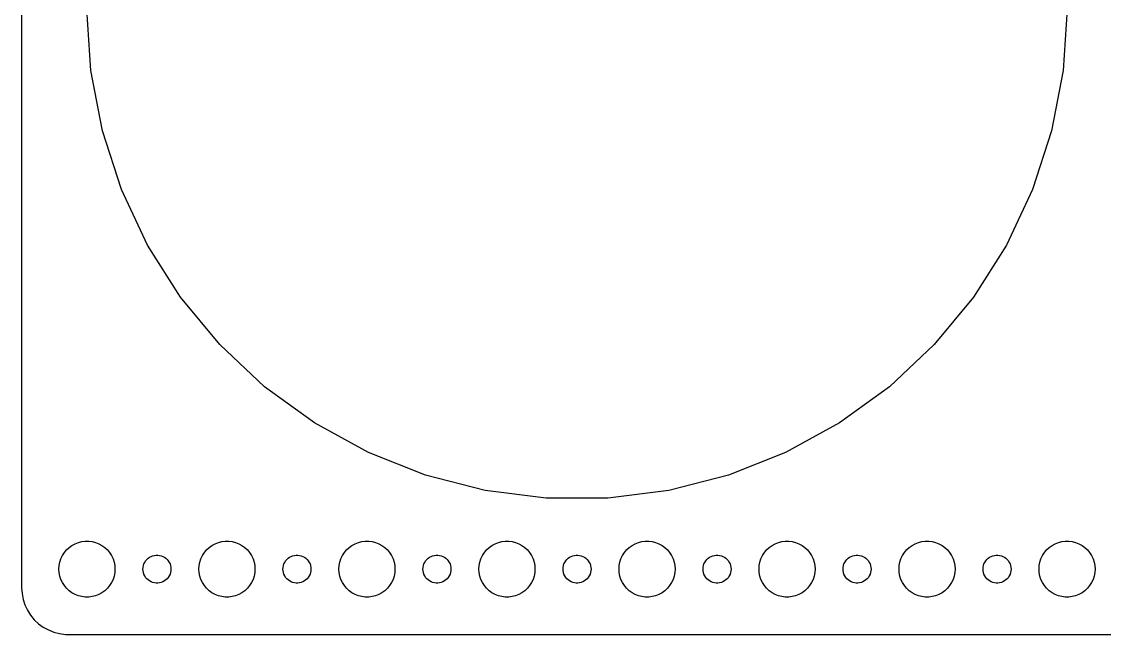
# Model space of a CAD drawing. Header units: metres. Extents: x -224 to 224, y -67 to 67.
# Drawn here: x -224.5 to -108.5, y -67 to -1.3 of the extents above; entities that cross this region are included whole.
import ezdxf

# ---------------------------------------------------------------- set-up
doc = ezdxf.new("R2010")
doc.units = ezdxf.units.M

msp = doc.modelspace()

# ---------------------------------------------------------------- linework, layer by layer
for p, q in [((-224.5, 62), (-224.5, -62)), ((-217.086, -6.57999), (-217.5, 0)), ((-112.5, 0), (-112.914, -6.57999)), ((-215.851, -13.0562), (-217.086, -6.57999)), ((-112.914, -6.57999), (-114.149, -13.0562)), ((-213.813, -19.3265), (-215.851, -13.0562)), ((-114.149, -13.0562), (-116.187, -19.3265)), ((-211.006, -25.2921), (-213.813, -19.3265)), ((-116.187, -19.3265), (-118.994, -25.2921)), ((-207.473, -30.8587), (-211.006, -25.2921)), ((-118.994, -25.2921), (-122.527, -30.8587)), ((-203.271, -35.9387), (-207.473, -30.8587)), ((-122.527, -30.8587), (-126.729, -35.9387)), ((-198.465, -40.4519), (-203.271, -35.9387)), ((-126.729, -35.9387), (-131.535, -40.4519)), ((-193.131, -44.3272), (-198.465, -40.4519)), ((-131.535, -40.4519), (-136.869, -44.3272)), ((-187.353, -47.5034), (-193.131, -44.3272)), ((-136.869, -44.3272), (-142.647, -47.5034)), ((-181.223, -49.9305), (-187.353, -47.5034)), ((-142.647, -47.5034), (-148.777, -49.9305)), ((-174.838, -51.5701), (-181.223, -49.9305)), ((-148.777, -49.9305), (-155.162, -51.5701)), ((-168.297, -52.3964), (-174.838, -51.5701)), ((-155.162, -51.5701), (-161.703, -52.3964)), ((-161.703, -52.3964), (-168.297, -52.3964)), ((-219.927, -58.2366), (-219.687, -57.9464)), ((-219.687, -57.9464), (-219.412, -57.6885)), ((-219.412, -57.6885), (-219.107, -57.467)), ((-219.107, -57.467), (-218.777, -57.2855)), ((-218.777, -57.2855), (-218.427, -57.1468)), ((-218.427, -57.1468), (-218.062, -57.0531)), ((-218.062, -57.0531), (-217.688, -57.0059)), ((-217.688, -57.0059), (-217.312, -57.0059)), ((-217.312, -57.0059), (-216.938, -57.0531)), ((-216.938, -57.0531), (-216.573, -57.1468)), ((-216.573, -57.1468), (-216.223, -57.2855)), ((-216.223, -57.2855), (-215.893, -57.467)), ((-215.893, -57.467), (-215.588, -57.6885)), ((-215.588, -57.6885), (-215.313, -57.9464)), ((-215.313, -57.9464), (-215.073, -58.2366)), ((-204.927, -58.2366), (-204.687, -57.9464)), ((-204.687, -57.9464), (-204.412, -57.6885)), ((-204.412, -57.6885), (-204.107, -57.467)), ((-204.107, -57.467), (-203.777, -57.2855)), ((-203.777, -57.2855), (-203.427, -57.1468)), ((-203.427, -57.1468), (-203.062, -57.0531)), ((-203.062, -57.0531), (-202.688, -57.0059)), ((-202.688, -57.0059), (-202.312, -57.0059)), ((-202.312, -57.0059), (-201.938, -57.0531)), ((-201.938, -57.0531), (-201.573, -57.1468)), ((-201.573, -57.1468), (-201.223, -57.2855)), ((-201.223, -57.2855), (-200.893, -57.467)), ((-200.893, -57.467), (-200.588, -57.6885)), ((-200.588, -57.6885), (-200.313, -57.9464)), ((-200.313, -57.9464), (-200.073, -58.2366)), ((-189.927, -58.2366), (-189.687, -57.9464)), ((-189.687, -57.9464), (-189.412, -57.6885)), ((-189.412, -57.6885), (-189.107, -57.467)), ((-189.107, -57.467), (-188.777, -57.2855)), ((-188.777, -57.2855), (-188.427, -57.1468)), ((-188.427, -57.1468), (-188.062, -57.0531)), ((-188.062, -57.0531), (-187.688, -57.0059)), ((-187.688, -57.0059), (-187.312, -57.0059)), ((-187.312, -57.0059), (-186.938, -57.0531)), ((-186.938, -57.0531), (-186.573, -57.1468)), ((-186.573, -57.1468), (-186.223, -57.2855)), ((-186.223, -57.2855), (-185.893, -57.467)), ((-185.893, -57.467), (-185.588, -57.6885)), ((-185.588, -57.6885), (-185.313, -57.9464)), ((-185.313, -57.9464), (-185.073, -58.2366)), ((-174.927, -58.2366), (-174.687, -57.9464)), ((-174.687, -57.9464), (-174.412, -57.6885)), ((-174.412, -57.6885), (-174.107, -57.467)), ((-174.107, -57.467), (-173.777, -57.2855)), ((-173.777, -57.2855), (-173.427, -57.1468)), ((-173.427, -57.1468), (-173.062, -57.0531)), ((-173.062, -57.0531), (-172.688, -57.0059)), ((-172.688, -57.0059), (-172.312, -57.0059)), ((-172.312, -57.0059), (-171.938, -57.0531)), ((-171.938, -57.0531), (-171.573, -57.1468)), ((-171.573, -57.1468), (-171.223, -57.2855)), ((-171.223, -57.2855), (-170.893, -57.467)), ((-170.893, -57.467), (-170.588, -57.6885)), ((-170.588, -57.6885), (-170.313, -57.9464)), ((-170.313, -57.9464), (-170.073, -58.2366)), ((-159.927, -58.2366), (-159.687, -57.9464)), ((-159.687, -57.9464), (-159.412, -57.6885)), ((-159.412, -57.6885), (-159.107, -57.467)), ((-159.107, -57.467), (-158.777, -57.2855)), ((-158.777, -57.2855), (-158.427, -57.1468)), ((-158.427, -57.1468), (-158.062, -57.0531)), ((-158.062, -57.0531), (-157.688, -57.0059)), ((-157.688, -57.0059), (-157.312, -57.0059)), ((-157.312, -57.0059), (-156.938, -57.0531)), ((-156.938, -57.0531), (-156.573, -57.1468)), ((-156.573, -57.1468), (-156.223, -57.2855)), ((-156.223, -57.2855), (-155.893, -57.467)), ((-155.893, -57.467), (-155.588, -57.6885)), ((-155.588, -57.6885), (-155.313, -57.9464)), ((-155.313, -57.9464), (-155.073, -58.2366)), ((-144.927, -58.2366), (-144.687, -57.9464)), ((-144.687, -57.9464), (-144.412, -57.6885)), ((-144.412, -57.6885), (-144.107, -57.467)), ((-144.107, -57.467), (-143.777, -57.2855)), ((-143.777, -57.2855), (-143.427, -57.1468)), ((-143.427, -57.1468), (-143.062, -57.0531)), ((-143.062, -57.0531), (-142.688, -57.0059)), ((-142.688, -57.0059), (-142.312, -57.0059)), ((-142.312, -57.0059), (-141.938, -57.0531)), ((-141.938, -57.0531), (-141.573, -57.1468)), ((-141.573, -57.1468), (-141.223, -57.2855)), ((-141.223, -57.2855), (-140.893, -57.467)), ((-140.893, -57.467), (-140.588, -57.6885)), ((-140.588, -57.6885), (-140.313, -57.9464)), ((-140.313, -57.9464), (-140.073, -58.2366)), ((-129.927, -58.2366), (-129.687, -57.9464)), ((-129.687, -57.9464), (-129.412, -57.6885)), ((-129.412, -57.6885), (-129.107, -57.467)), ((-129.107, -57.467), (-128.777, -57.2855)), ((-128.777, -57.2855), (-128.427, -57.1468)), ((-128.427, -57.1468), (-128.062, -57.0531)), ((-128.062, -57.0531), (-127.688, -57.0059)), ((-127.688, -57.0059), (-127.312, -57.0059)), ((-127.312, -57.0059), (-126.938, -57.0531)), ((-126.938, -57.0531), (-126.573, -57.1468)), ((-126.573, -57.1468), (-126.223, -57.2855)), ((-126.223, -57.2855), (-125.893, -57.467)), ((-125.893, -57.467), (-125.588, -57.6885)), ((-125.588, -57.6885), (-125.313, -57.9464)), ((-125.313, -57.9464), (-125.073, -58.2366)), ((-114.927, -58.2366), (-114.687, -57.9464)), ((-114.687, -57.9464), (-114.412, -57.6885)), ((-114.412, -57.6885), (-114.107, -57.467)), ((-114.107, -57.467), (-113.777, -57.2855)), ((-113.777, -57.2855), (-113.427, -57.1468)), ((-113.427, -57.1468), (-113.062, -57.0531)), ((-113.062, -57.0531), (-112.688, -57.0059)), ((-112.688, -57.0059), (-112.312, -57.0059)), ((-112.312, -57.0059), (-111.938, -57.0531)), ((-111.938, -57.0531), (-111.573, -57.1468)), ((-111.573, -57.1468), (-111.223, -57.2855)), ((-111.223, -57.2855), (-110.893, -57.467)), ((-110.893, -57.467), (-110.588, -57.6885)), ((-110.588, -57.6885), (-110.313, -57.9464)), ((-110.313, -57.9464), (-110.073, -58.2366)), ((-220.406, -59.2539), (-220.289, -58.8956)), ((-220.289, -58.8956), (-220.129, -58.5547)), ((-220.129, -58.5547), (-219.927, -58.2366)), ((-215.073, -58.2366), (-214.871, -58.5547)), ((-214.871, -58.5547), (-214.711, -58.8956)), ((-214.711, -58.8956), (-214.594, -59.2539)), ((-211.314, -59.2774), (-211.214, -59.1183)), ((-211.214, -59.1183), (-211.093, -58.9732)), ((-211.093, -58.9732), (-210.956, -58.8442)), ((-210.956, -58.8442), (-210.804, -58.7335)), ((-210.804, -58.7335), (-210.639, -58.6428)), ((-210.639, -58.6428), (-210.464, -58.5734)), ((-210.464, -58.5734), (-210.281, -58.5266)), ((-210.281, -58.5266), (-210.094, -58.503)), ((-210.094, -58.503), (-209.906, -58.503)), ((-209.906, -58.503), (-209.719, -58.5266)), ((-209.719, -58.5266), (-209.536, -58.5734)), ((-209.536, -58.5734), (-209.361, -58.6428)), ((-209.361, -58.6428), (-209.196, -58.7335)), ((-209.196, -58.7335), (-209.044, -58.8442)), ((-209.044, -58.8442), (-208.907, -58.9732)), ((-208.907, -58.9732), (-208.786, -59.1183)), ((-208.786, -59.1183), (-208.686, -59.2774)), ((-205.406, -59.2539), (-205.289, -58.8956)), ((-205.289, -58.8956), (-205.129, -58.5547)), ((-205.129, -58.5547), (-204.927, -58.2366)), ((-200.073, -58.2366), (-199.871, -58.5547)), ((-199.871, -58.5547), (-199.711, -58.8956)), ((-199.711, -58.8956), (-199.594, -59.2539)), ((-196.314, -59.2774), (-196.214, -59.1183)), ((-196.214, -59.1183), (-196.093, -58.9732)), ((-196.093, -58.9732), (-195.956, -58.8442)), ((-195.956, -58.8442), (-195.804, -58.7335)), ((-195.804, -58.7335), (-195.639, -58.6428)), ((-195.639, -58.6428), (-195.464, -58.5734)), ((-195.464, -58.5734), (-195.281, -58.5266)), ((-195.281, -58.5266), (-195.094, -58.503)), ((-195.094, -58.503), (-194.906, -58.503)), ((-194.906, -58.503), (-194.719, -58.5266)), ((-194.719, -58.5266), (-194.536, -58.5734)), ((-194.536, -58.5734), (-194.361, -58.6428)), ((-194.361, -58.6428), (-194.196, -58.7335)), ((-194.196, -58.7335), (-194.044, -58.8442)), ((-194.044, -58.8442), (-193.907, -58.9732)), ((-193.907, -58.9732), (-193.786, -59.1183)), ((-193.786, -59.1183), (-193.686, -59.2774)), ((-190.406, -59.2539), (-190.289, -58.8956)), ((-190.289, -58.8956), (-190.129, -58.5547)), ((-190.129, -58.5547), (-189.927, -58.2366)), ((-185.073, -58.2366), (-184.871, -58.5547)), ((-184.871, -58.5547), (-184.711, -58.8956)), ((-184.711, -58.8956), (-184.594, -59.2539)), ((-181.314, -59.2774), (-181.214, -59.1183)), ((-181.214, -59.1183), (-181.093, -58.9732)), ((-181.093, -58.9732), (-180.956, -58.8442)), ((-180.956, -58.8442), (-180.804, -58.7335)), ((-180.804, -58.7335), (-180.639, -58.6428)), ((-180.639, -58.6428), (-180.464, -58.5734)), ((-180.464, -58.5734), (-180.281, -58.5266)), ((-180.281, -58.5266), (-180.094, -58.503)), ((-180.094, -58.503), (-179.906, -58.503)), ((-179.906, -58.503), (-179.719, -58.5266)), ((-179.719, -58.5266), (-179.536, -58.5734)), ((-179.536, -58.5734), (-179.361, -58.6428)), ((-179.361, -58.6428), (-179.196, -58.7335)), ((-179.196, -58.7335), (-179.044, -58.8442)), ((-179.044, -58.8442), (-178.907, -58.9732)), ((-178.907, -58.9732), (-178.786, -59.1183)), ((-178.786, -59.1183), (-178.686, -59.2774)), ((-175.406, -59.2539), (-175.289, -58.8956)), ((-175.289, -58.8956), (-175.129, -58.5547)), ((-175.129, -58.5547), (-174.927, -58.2366)), ((-170.073, -58.2366), (-169.871, -58.5547)), ((-169.871, -58.5547), (-169.711, -58.8956)), ((-169.711, -58.8956), (-169.594, -59.2539)), ((-166.314, -59.2774), (-166.214, -59.1183)), ((-166.214, -59.1183), (-166.093, -58.9732)), ((-166.093, -58.9732), (-165.956, -58.8442)), ((-165.956, -58.8442), (-165.804, -58.7335)), ((-165.804, -58.7335), (-165.639, -58.6428)), ((-165.639, -58.6428), (-165.464, -58.5734)), ((-165.464, -58.5734), (-165.281, -58.5266)), ((-165.281, -58.5266), (-165.094, -58.503)), ((-165.094, -58.503), (-164.906, -58.503)), ((-164.906, -58.503), (-164.719, -58.5266)), ((-164.719, -58.5266), (-164.536, -58.5734)), ((-164.536, -58.5734), (-164.361, -58.6428)), ((-164.361, -58.6428), (-164.196, -58.7335)), ((-164.196, -58.7335), (-164.044, -58.8442)), ((-164.044, -58.8442), (-163.907, -58.9732)), ((-163.907, -58.9732), (-163.786, -59.1183)), ((-163.786, -59.1183), (-163.686, -59.2774)), ((-160.406, -59.2539), (-160.289, -58.8956)), ((-160.289, -58.8956), (-160.129, -58.5547)), ((-160.129, -58.5547), (-159.927, -58.2366)), ((-155.073, -58.2366), (-154.871, -58.5547)), ((-154.871, -58.5547), (-154.711, -58.8956)), ((-154.711, -58.8956), (-154.594, -59.2539)), ((-151.314, -59.2774), (-151.214, -59.1183)), ((-151.214, -59.1183), (-151.093, -58.9732)), ((-151.093, -58.9732), (-150.956, -58.8442)), ((-150.956, -58.8442), (-150.804, -58.7335)), ((-150.804, -58.7335), (-150.639, -58.6428)), ((-150.639, -58.6428), (-150.464, -58.5734)), ((-150.464, -58.5734), (-150.281, -58.5266)), ((-150.281, -58.5266), (-150.094, -58.503)), ((-150.094, -58.503), (-149.906, -58.503)), ((-149.906, -58.503), (-149.719, -58.5266)), ((-149.719, -58.5266), (-149.536, -58.5734)), ((-149.536, -58.5734), (-149.361, -58.6428)), ((-149.361, -58.6428), (-149.196, -58.7335)), ((-149.196, -58.7335), (-149.044, -58.8442)), ((-149.044, -58.8442), (-148.907, -58.9732)), ((-148.907, -58.9732), (-148.786, -59.1183)), ((-148.786, -59.1183), (-148.686, -59.2774)), ((-145.406, -59.2539), (-145.289, -58.8956)), ((-145.289, -58.8956), (-145.129, -58.5547)), ((-145.129, -58.5547), (-144.927, -58.2366)), ((-140.073, -58.2366), (-139.871, -58.5547)), ((-139.871, -58.5547), (-139.711, -58.8956)), ((-139.711, -58.8956), (-139.594, -59.2539)), ((-136.314, -59.2774), (-136.214, -59.1183)), ((-136.214, -59.1183), (-136.093, -58.9732)), ((-136.093, -58.9732), (-135.956, -58.8442)), ((-135.956, -58.8442), (-135.804, -58.7335)), ((-135.804, -58.7335), (-135.639, -58.6428)), ((-135.639, -58.6428), (-135.464, -58.5734)), ((-135.464, -58.5734), (-135.281, -58.5266)), ((-135.281, -58.5266), (-135.094, -58.503)), ((-135.094, -58.503), (-134.906, -58.503)), ((-134.906, -58.503), (-134.719, -58.5266)), ((-134.719, -58.5266), (-134.536, -58.5734)), ((-134.536, -58.5734), (-134.361, -58.6428)), ((-134.361, -58.6428), (-134.196, -58.7335)), ((-134.196, -58.7335), (-134.044, -58.8442)), ((-134.044, -58.8442), (-133.907, -58.9732)), ((-133.907, -58.9732), (-133.786, -59.1183)), ((-133.786, -59.1183), (-133.686, -59.2774)), ((-130.406, -59.2539), (-130.289, -58.8956)), ((-130.289, -58.8956), (-130.129, -58.5547)), ((-130.129, -58.5547), (-129.927, -58.2366)), ((-125.073, -58.2366), (-124.871, -58.5547)), ((-124.871, -58.5547), (-124.711, -58.8956)), ((-124.711, -58.8956), (-124.594, -59.2539)), ((-121.314, -59.2774), (-121.214, -59.1183)), ((-121.214, -59.1183), (-121.093, -58.9732)), ((-121.093, -58.9732), (-120.956, -58.8442)), ((-120.956, -58.8442), (-120.804, -58.7335)), ((-120.804, -58.7335), (-120.639, -58.6428)), ((-120.639, -58.6428), (-120.464, -58.5734)), ((-120.464, -58.5734), (-120.281, -58.5266)), ((-120.281, -58.5266), (-120.094, -58.503)), ((-120.094, -58.503), (-119.906, -58.503)), ((-119.906, -58.503), (-119.719, -58.5266)), ((-119.719, -58.5266), (-119.536, -58.5734)), ((-119.536, -58.5734), (-119.361, -58.6428)), ((-119.361, -58.6428), (-119.196, -58.7335)), ((-119.196, -58.7335), (-119.044, -58.8442)), ((-119.044, -58.8442), (-118.907, -58.9732)), ((-118.907, -58.9732), (-118.786, -59.1183)), ((-118.786, -59.1183), (-118.686, -59.2774)), ((-115.406, -59.2539), (-115.289, -58.8956)), ((-115.289, -58.8956), (-115.129, -58.5547)), ((-115.129, -58.5547), (-114.927, -58.2366)), ((-110.073, -58.2366), (-109.871, -58.5547)), ((-109.871, -58.5547), (-109.711, -58.8956)), ((-109.711, -58.8956), (-109.594, -59.2539)), ((-220.5, -60), (-220.476, -59.624)), ((-220.476, -60.376), (-220.5, -60)), ((-220.476, -59.624), (-220.406, -59.2539)), ((-214.594, -59.2539), (-214.524, -59.624)), ((-214.524, -59.624), (-214.5, -60)), ((-214.5, -60), (-214.524, -60.376)), ((-211.5, -60), (-211.488, -59.812)), ((-211.488, -60.188), (-211.5, -60)), ((-211.488, -59.812), (-211.453, -59.627)), ((-211.453, -60.373), (-211.488, -60.188)), ((-211.453, -59.627), (-211.395, -59.4478)), ((-211.395, -59.4478), (-211.314, -59.2774)), ((-208.686, -59.2774), (-208.605, -59.4478)), ((-208.605, -59.4478), (-208.547, -59.627)), ((-208.547, -59.627), (-208.512, -59.812)), ((-208.512, -60.188), (-208.547, -60.373)), ((-208.512, -59.812), (-208.5, -60)), ((-208.5, -60), (-208.512, -60.188)), ((-205.5, -60), (-205.476, -59.624)), ((-205.476, -60.376), (-205.5, -60)), ((-205.476, -59.624), (-205.406, -59.2539)), ((-199.594, -59.2539), (-199.524, -59.624)), ((-199.524, -59.624), (-199.5, -60)), ((-199.5, -60), (-199.524, -60.376)), ((-196.5, -60), (-196.488, -59.812)), ((-196.488, -60.188), (-196.5, -60)), ((-196.488, -59.812), (-196.453, -59.627)), ((-196.453, -60.373), (-196.488, -60.188)), ((-196.453, -59.627), (-196.395, -59.4478)), ((-196.395, -59.4478), (-196.314, -59.2774)), ((-193.686, -59.2774), (-193.605, -59.4478)), ((-193.605, -59.4478), (-193.547, -59.627)), ((-193.547, -59.627), (-193.512, -59.812)), ((-193.512, -60.188), (-193.547, -60.373)), ((-193.512, -59.812), (-193.5, -60)), ((-193.5, -60), (-193.512, -60.188)), ((-190.5, -60), (-190.476, -59.624)), ((-190.476, -60.376), (-190.5, -60)), ((-190.476, -59.624), (-190.406, -59.2539)), ((-184.594, -59.2539), (-184.524, -59.624)), ((-184.524, -59.624), (-184.5, -60)), ((-184.5, -60), (-184.524, -60.376)), ((-181.5, -60), (-181.488, -59.812)), ((-181.488, -60.188), (-181.5, -60)), ((-181.488, -59.812), (-181.453, -59.627)), ((-181.453, -60.373), (-181.488, -60.188)), ((-181.453, -59.627), (-181.395, -59.4478)), ((-181.395, -59.4478), (-181.314, -59.2774)), ((-178.686, -59.2774), (-178.605, -59.4478)), ((-178.605, -59.4478), (-178.547, -59.627)), ((-178.547, -59.627), (-178.512, -59.812)), ((-178.512, -60.188), (-178.547, -60.373)), ((-178.512, -59.812), (-178.5, -60)), ((-178.5, -60), (-178.512, -60.188)), ((-175.5, -60), (-175.476, -59.624)), ((-175.476, -60.376), (-175.5, -60)), ((-175.476, -59.624), (-175.406, -59.2539)), ((-169.594, -59.2539), (-169.524, -59.624)), ((-169.524, -59.624), (-169.5, -60)), ((-169.5, -60), (-169.524, -60.376)), ((-166.5, -60), (-166.488, -59.812)), ((-166.488, -60.188), (-166.5, -60)), ((-166.488, -59.812), (-166.453, -59.627)), ((-166.453, -60.373), (-166.488, -60.188)), ((-166.453, -59.627), (-166.395, -59.4478)), ((-166.395, -59.4478), (-166.314, -59.2774)), ((-163.686, -59.2774), (-163.605, -59.4478)), ((-163.605, -59.4478), (-163.547, -59.627)), ((-163.547, -59.627), (-163.512, -59.812)), ((-163.512, -60.188), (-163.547, -60.373)), ((-163.512, -59.812), (-163.5, -60)), ((-163.5, -60), (-163.512, -60.188)), ((-160.5, -60), (-160.476, -59.624)), ((-160.476, -60.376), (-160.5, -60)), ((-160.476, -59.624), (-160.406, -59.2539)), ((-154.594, -59.2539), (-154.524, -59.624)), ((-154.524, -59.624), (-154.5, -60)), ((-154.5, -60), (-154.524, -60.376)), ((-151.5, -60), (-151.488, -59.812)), ((-151.488, -60.188), (-151.5, -60)), ((-151.488, -59.812), (-151.453, -59.627)), ((-151.453, -60.373), (-151.488, -60.188)), ((-151.453, -59.627), (-151.395, -59.4478)), ((-151.395, -59.4478), (-151.314, -59.2774)), ((-148.686, -59.2774), (-148.605, -59.4478)), ((-148.605, -59.4478), (-148.547, -59.627)), ((-148.547, -59.627), (-148.512, -59.812)), ((-148.512, -60.188), (-148.547, -60.373)), ((-148.512, -59.812), (-148.5, -60)), ((-148.5, -60), (-148.512, -60.188)), ((-145.5, -60), (-145.476, -59.624)), ((-145.476, -60.376), (-145.5, -60)), ((-145.476, -59.624), (-145.406, -59.2539)), ((-139.594, -59.2539), (-139.524, -59.624)), ((-139.524, -59.624), (-139.5, -60)), ((-139.5, -60), (-139.524, -60.376)), ((-136.5, -60), (-136.488, -59.812)), ((-136.488, -60.188), (-136.5, -60)), ((-136.488, -59.812), (-136.453, -59.627)), ((-136.453, -60.373), (-136.488, -60.188)), ((-136.453, -59.627), (-136.395, -59.4478)), ((-136.395, -59.4478), (-136.314, -59.2774)), ((-133.686, -59.2774), (-133.605, -59.4478)), ((-133.605, -59.4478), (-133.547, -59.627)), ((-133.547, -59.627), (-133.512, -59.812)), ((-133.512, -60.188), (-133.547, -60.373)), ((-133.512, -59.812), (-133.5, -60)), ((-133.5, -60), (-133.512, -60.188)), ((-130.5, -60), (-130.476, -59.624)), ((-130.476, -60.376), (-130.5, -60)), ((-130.476, -59.624), (-130.406, -59.2539)), ((-124.594, -59.2539), (-124.524, -59.624)), ((-124.524, -59.624), (-124.5, -60)), ((-124.5, -60), (-124.524, -60.376)), ((-121.5, -60), (-121.488, -59.812)), ((-121.488, -60.188), (-121.5, -60)), ((-121.488, -59.812), (-121.453, -59.627)), ((-121.453, -60.373), (-121.488, -60.188)), ((-121.453, -59.627), (-121.395, -59.4478)), ((-121.395, -59.4478), (-121.314, -59.2774)), ((-118.686, -59.2774), (-118.605, -59.4478)), ((-118.605, -59.4478), (-118.547, -59.627)), ((-118.547, -59.627), (-118.512, -59.812)), ((-118.512, -60.188), (-118.547, -60.373)), ((-118.512, -59.812), (-118.5, -60)), ((-118.5, -60), (-118.512, -60.188)), ((-115.5, -60), (-115.476, -59.624)), ((-115.476, -60.376), (-115.5, -60)), ((-115.476, -59.624), (-115.406, -59.2539)), ((-109.594, -59.2539), (-109.524, -59.624)), ((-109.524, -59.624), (-109.5, -60)), ((-109.5, -60), (-109.524, -60.376)), ((-220.406, -60.7461), (-220.476, -60.376)), ((-220.289, -61.1044), (-220.406, -60.7461)), ((-220.129, -61.4453), (-220.289, -61.1044)), ((-219.927, -61.7634), (-220.129, -61.4453)), ((-214.871, -61.4453), (-215.073, -61.7634)), ((-214.711, -61.1044), (-214.871, -61.4453)), ((-214.594, -60.7461), (-214.711, -61.1044)), ((-214.524, -60.376), (-214.594, -60.7461)), ((-211.395, -60.5522), (-211.453, -60.373)), ((-211.314, -60.7226), (-211.395, -60.5522)), ((-211.214, -60.8817), (-211.314, -60.7226)), ((-211.093, -61.0268), (-211.214, -60.8817)), ((-210.956, -61.1558), (-211.093, -61.0268)), ((-210.804, -61.2665), (-210.956, -61.1558)), ((-210.639, -61.3572), (-210.804, -61.2665)), ((-210.464, -61.4266), (-210.639, -61.3572)), ((-210.281, -61.4734), (-210.464, -61.4266)), ((-210.094, -61.497), (-210.281, -61.4734)), ((-209.719, -61.4734), (-209.906, -61.497)), ((-209.536, -61.4266), (-209.719, -61.4734)), ((-209.361, -61.3572), (-209.536, -61.4266)), ((-209.196, -61.2665), (-209.361, -61.3572)), ((-209.044, -61.1558), (-209.196, -61.2665)), ((-208.907, -61.0268), (-209.044, -61.1558)), ((-208.786, -60.8817), (-208.907, -61.0268)), ((-208.686, -60.7226), (-208.786, -60.8817)), ((-208.605, -60.5522), (-208.686, -60.7226)), ((-208.547, -60.373), (-208.605, -60.5522)), ((-205.406, -60.7461), (-205.476, -60.376)), ((-205.289, -61.1044), (-205.406, -60.7461)), ((-205.129, -61.4453), (-205.289, -61.1044)), ((-204.927, -61.7634), (-205.129, -61.4453)), ((-199.871, -61.4453), (-200.073, -61.7634)), ((-199.711, -61.1044), (-199.871, -61.4453)), ((-199.594, -60.7461), (-199.711, -61.1044)), ((-199.524, -60.376), (-199.594, -60.7461)), ((-196.395, -60.5522), (-196.453, -60.373)), ((-196.314, -60.7226), (-196.395, -60.5522)), ((-196.214, -60.8817), (-196.314, -60.7226)), ((-196.093, -61.0268), (-196.214, -60.8817)), ((-195.956, -61.1558), (-196.093, -61.0268)), ((-195.804, -61.2665), (-195.956, -61.1558)), ((-195.639, -61.3572), (-195.804, -61.2665)), ((-195.464, -61.4266), (-195.639, -61.3572)), ((-195.281, -61.4734), (-195.464, -61.4266)), ((-195.094, -61.497), (-195.281, -61.4734)), ((-194.719, -61.4734), (-194.906, -61.497)), ((-194.536, -61.4266), (-194.719, -61.4734)), ((-194.361, -61.3572), (-194.536, -61.4266)), ((-194.196, -61.2665), (-194.361, -61.3572)), ((-194.044, -61.1558), (-194.196, -61.2665)), ((-193.907, -61.0268), (-194.044, -61.1558)), ((-193.786, -60.8817), (-193.907, -61.0268)), ((-193.686, -60.7226), (-193.786, -60.8817)), ((-193.605, -60.5522), (-193.686, -60.7226)), ((-193.547, -60.373), (-193.605, -60.5522)), ((-190.406, -60.7461), (-190.476, -60.376)), ((-190.289, -61.1044), (-190.406, -60.7461)), ((-190.129, -61.4453), (-190.289, -61.1044)), ((-189.927, -61.7634), (-190.129, -61.4453)), ((-184.871, -61.4453), (-185.073, -61.7634)), ((-184.711, -61.1044), (-184.871, -61.4453)), ((-184.594, -60.7461), (-184.711, -61.1044)), ((-184.524, -60.376), (-184.594, -60.7461)), ((-181.395, -60.5522), (-181.453, -60.373)), ((-181.314, -60.7226), (-181.395, -60.5522)), ((-181.214, -60.8817), (-181.314, -60.7226)), ((-181.093, -61.0268), (-181.214, -60.8817)), ((-180.956, -61.1558), (-181.093, -61.0268)), ((-180.804, -61.2665), (-180.956, -61.1558)), ((-180.639, -61.3572), (-180.804, -61.2665)), ((-180.464, -61.4266), (-180.639, -61.3572)), ((-180.281, -61.4734), (-180.464, -61.4266)), ((-180.094, -61.497), (-180.281, -61.4734)), ((-179.719, -61.4734), (-179.906, -61.497)), ((-179.536, -61.4266), (-179.719, -61.4734)), ((-179.361, -61.3572), (-179.536, -61.4266)), ((-179.196, -61.2665), (-179.361, -61.3572)), ((-179.044, -61.1558), (-179.196, -61.2665)), ((-178.907, -61.0268), (-179.044, -61.1558)), ((-178.786, -60.8817), (-178.907, -61.0268)), ((-178.686, -60.7226), (-178.786, -60.8817)), ((-178.605, -60.5522), (-178.686, -60.7226)), ((-178.547, -60.373), (-178.605, -60.5522)), ((-175.406, -60.7461), (-175.476, -60.376)), ((-175.289, -61.1044), (-175.406, -60.7461)), ((-175.129, -61.4453), (-175.289, -61.1044)), ((-174.927, -61.7634), (-175.129, -61.4453)), ((-169.871, -61.4453), (-170.073, -61.7634)), ((-169.711, -61.1044), (-169.871, -61.4453)), ((-169.594, -60.7461), (-169.711, -61.1044)), ((-169.524, -60.376), (-169.594, -60.7461)), ((-166.395, -60.5522), (-166.453, -60.373)), ((-166.314, -60.7226), (-166.395, -60.5522)), ((-166.214, -60.8817), (-166.314, -60.7226)), ((-166.093, -61.0268), (-166.214, -60.8817)), ((-165.956, -61.1558), (-166.093, -61.0268)), ((-165.804, -61.2665), (-165.956, -61.1558)), ((-165.639, -61.3572), (-165.804, -61.2665)), ((-165.464, -61.4266), (-165.639, -61.3572)), ((-165.281, -61.4734), (-165.464, -61.4266)), ((-165.094, -61.497), (-165.281, -61.4734)), ((-164.719, -61.4734), (-164.906, -61.497)), ((-164.536, -61.4266), (-164.719, -61.4734)), ((-164.361, -61.3572), (-164.536, -61.4266)), ((-164.196, -61.2665), (-164.361, -61.3572)), ((-164.044, -61.1558), (-164.196, -61.2665)), ((-163.907, -61.0268), (-164.044, -61.1558)), ((-163.786, -60.8817), (-163.907, -61.0268)), ((-163.686, -60.7226), (-163.786, -60.8817)), ((-163.605, -60.5522), (-163.686, -60.7226)), ((-163.547, -60.373), (-163.605, -60.5522)), ((-160.406, -60.7461), (-160.476, -60.376)), ((-160.289, -61.1044), (-160.406, -60.7461)), ((-160.129, -61.4453), (-160.289, -61.1044)), ((-159.927, -61.7634), (-160.129, -61.4453)), ((-154.871, -61.4453), (-155.073, -61.7634)), ((-154.711, -61.1044), (-154.871, -61.4453)), ((-154.594, -60.7461), (-154.711, -61.1044)), ((-154.524, -60.376), (-154.594, -60.7461)), ((-151.395, -60.5522), (-151.453, -60.373)), ((-151.314, -60.7226), (-151.395, -60.5522)), ((-151.214, -60.8817), (-151.314, -60.7226)), ((-151.093, -61.0268), (-151.214, -60.8817)), ((-150.956, -61.1558), (-151.093, -61.0268)), ((-150.804, -61.2665), (-150.956, -61.1558)), ((-150.639, -61.3572), (-150.804, -61.2665)), ((-150.464, -61.4266), (-150.639, -61.3572)), ((-150.281, -61.4734), (-150.464, -61.4266)), ((-150.094, -61.497), (-150.281, -61.4734)), ((-149.719, -61.4734), (-149.906, -61.497)), ((-149.536, -61.4266), (-149.719, -61.4734)), ((-149.361, -61.3572), (-149.536, -61.4266)), ((-149.196, -61.2665), (-149.361, -61.3572)), ((-149.044, -61.1558), (-149.196, -61.2665)), ((-148.907, -61.0268), (-149.044, -61.1558)), ((-148.786, -60.8817), (-148.907, -61.0268)), ((-148.686, -60.7226), (-148.786, -60.8817)), ((-148.605, -60.5522), (-148.686, -60.7226)), ((-148.547, -60.373), (-148.605, -60.5522)), ((-145.406, -60.7461), (-145.476, -60.376)), ((-145.289, -61.1044), (-145.406, -60.7461)), ((-145.129, -61.4453), (-145.289, -61.1044)), ((-144.927, -61.7634), (-145.129, -61.4453)), ((-139.871, -61.4453), (-140.073, -61.7634)), ((-139.711, -61.1044), (-139.871, -61.4453)), ((-139.594, -60.7461), (-139.711, -61.1044)), ((-139.524, -60.376), (-139.594, -60.7461)), ((-136.395, -60.5522), (-136.453, -60.373)), ((-136.314, -60.7226), (-136.395, -60.5522)), ((-136.214, -60.8817), (-136.314, -60.7226)), ((-136.093, -61.0268), (-136.214, -60.8817)), ((-135.956, -61.1558), (-136.093, -61.0268)), ((-135.804, -61.2665), (-135.956, -61.1558)), ((-135.639, -61.3572), (-135.804, -61.2665)), ((-135.464, -61.4266), (-135.639, -61.3572)), ((-135.281, -61.4734), (-135.464, -61.4266)), ((-135.094, -61.497), (-135.281, -61.4734)), ((-134.719, -61.4734), (-134.906, -61.497)), ((-134.536, -61.4266), (-134.719, -61.4734)), ((-134.361, -61.3572), (-134.536, -61.4266)), ((-134.196, -61.2665), (-134.361, -61.3572)), ((-134.044, -61.1558), (-134.196, -61.2665)), ((-133.907, -61.0268), (-134.044, -61.1558)), ((-133.786, -60.8817), (-133.907, -61.0268)), ((-133.686, -60.7226), (-133.786, -60.8817)), ((-133.605, -60.5522), (-133.686, -60.7226)), ((-133.547, -60.373), (-133.605, -60.5522)), ((-130.406, -60.7461), (-130.476, -60.376)), ((-130.289, -61.1044), (-130.406, -60.7461)), ((-130.129, -61.4453), (-130.289, -61.1044)), ((-129.927, -61.7634), (-130.129, -61.4453)), ((-124.871, -61.4453), (-125.073, -61.7634)), ((-124.711, -61.1044), (-124.871, -61.4453)), ((-124.594, -60.7461), (-124.711, -61.1044)), ((-124.524, -60.376), (-124.594, -60.7461)), ((-121.395, -60.5522), (-121.453, -60.373)), ((-121.314, -60.7226), (-121.395, -60.5522)), ((-121.214, -60.8817), (-121.314, -60.7226)), ((-121.093, -61.0268), (-121.214, -60.8817)), ((-120.956, -61.1558), (-121.093, -61.0268)), ((-120.804, -61.2665), (-120.956, -61.1558)), ((-120.639, -61.3572), (-120.804, -61.2665)), ((-120.464, -61.4266), (-120.639, -61.3572)), ((-120.281, -61.4734), (-120.464, -61.4266)), ((-120.094, -61.497), (-120.281, -61.4734)), ((-119.719, -61.4734), (-119.906, -61.497)), ((-119.536, -61.4266), (-119.719, -61.4734)), ((-119.361, -61.3572), (-119.536, -61.4266)), ((-119.196, -61.2665), (-119.361, -61.3572)), ((-119.044, -61.1558), (-119.196, -61.2665)), ((-118.907, -61.0268), (-119.044, -61.1558)), ((-118.786, -60.8817), (-118.907, -61.0268)), ((-118.686, -60.7226), (-118.786, -60.8817)), ((-118.605, -60.5522), (-118.686, -60.7226)), ((-118.547, -60.373), (-118.605, -60.5522)), ((-115.406, -60.7461), (-115.476, -60.376)), ((-115.289, -61.1044), (-115.406, -60.7461)), ((-115.129, -61.4453), (-115.289, -61.1044)), ((-114.927, -61.7634), (-115.129, -61.4453)), ((-109.871, -61.4453), (-110.073, -61.7634)), ((-109.711, -61.1044), (-109.871, -61.4453)), ((-109.594, -60.7461), (-109.711, -61.1044)), ((-109.524, -60.376), (-109.594, -60.7461)), ((-224.5, -62), (-224.461, -62.6267)), ((-224.461, -62.6267), (-224.343, -63.2434)), ((-219.687, -62.0536), (-219.927, -61.7634)), ((-219.412, -62.3115), (-219.687, -62.0536)), ((-219.107, -62.533), (-219.412, -62.3115)), ((-218.777, -62.7145), (-219.107, -62.533)), ((-215.893, -62.533), (-216.223, -62.7145)), ((-215.588, -62.3115), (-215.893, -62.533)), ((-215.313, -62.0536), (-215.588, -62.3115)), ((-215.073, -61.7634), (-215.313, -62.0536)), ((-209.906, -61.497), (-210.094, -61.497)), ((-204.687, -62.0536), (-204.927, -61.7634)), ((-204.412, -62.3115), (-204.687, -62.0536)), ((-204.107, -62.533), (-204.412, -62.3115)), ((-203.777, -62.7145), (-204.107, -62.533)), ((-200.893, -62.533), (-201.223, -62.7145)), ((-200.588, -62.3115), (-200.893, -62.533)), ((-200.313, -62.0536), (-200.588, -62.3115)), ((-200.073, -61.7634), (-200.313, -62.0536)), ((-194.906, -61.497), (-195.094, -61.497)), ((-189.687, -62.0536), (-189.927, -61.7634)), ((-189.412, -62.3115), (-189.687, -62.0536)), ((-189.107, -62.533), (-189.412, -62.3115)), ((-188.777, -62.7145), (-189.107, -62.533)), ((-185.893, -62.533), (-186.223, -62.7145)), ((-185.588, -62.3115), (-185.893, -62.533)), ((-185.313, -62.0536), (-185.588, -62.3115)), ((-185.073, -61.7634), (-185.313, -62.0536)), ((-179.906, -61.497), (-180.094, -61.497)), ((-174.687, -62.0536), (-174.927, -61.7634)), ((-174.412, -62.3115), (-174.687, -62.0536)), ((-174.107, -62.533), (-174.412, -62.3115)), ((-173.777, -62.7145), (-174.107, -62.533)), ((-170.893, -62.533), (-171.223, -62.7145)), ((-170.588, -62.3115), (-170.893, -62.533)), ((-170.313, -62.0536), (-170.588, -62.3115)), ((-170.073, -61.7634), (-170.313, -62.0536)), ((-164.906, -61.497), (-165.094, -61.497)), ((-159.687, -62.0536), (-159.927, -61.7634)), ((-159.412, -62.3115), (-159.687, -62.0536)), ((-159.107, -62.533), (-159.412, -62.3115)), ((-158.777, -62.7145), (-159.107, -62.533)), ((-155.893, -62.533), (-156.223, -62.7145)), ((-155.588, -62.3115), (-155.893, -62.533)), ((-155.313, -62.0536), (-155.588, -62.3115)), ((-155.073, -61.7634), (-155.313, -62.0536)), ((-149.906, -61.497), (-150.094, -61.497)), ((-144.687, -62.0536), (-144.927, -61.7634)), ((-144.412, -62.3115), (-144.687, -62.0536)), ((-144.107, -62.533), (-144.412, -62.3115)), ((-143.777, -62.7145), (-144.107, -62.533)), ((-140.893, -62.533), (-141.223, -62.7145)), ((-140.588, -62.3115), (-140.893, -62.533)), ((-140.313, -62.0536), (-140.588, -62.3115)), ((-140.073, -61.7634), (-140.313, -62.0536)), ((-134.906, -61.497), (-135.094, -61.497)), ((-129.687, -62.0536), (-129.927, -61.7634)), ((-129.412, -62.3115), (-129.687, -62.0536)), ((-129.107, -62.533), (-129.412, -62.3115)), ((-128.777, -62.7145), (-129.107, -62.533)), ((-125.893, -62.533), (-126.223, -62.7145)), ((-125.588, -62.3115), (-125.893, -62.533)), ((-125.313, -62.0536), (-125.588, -62.3115)), ((-125.073, -61.7634), (-125.313, -62.0536)), ((-119.906, -61.497), (-120.094, -61.497)), ((-114.687, -62.0536), (-114.927, -61.7634)), ((-114.412, -62.3115), (-114.687, -62.0536)), ((-114.107, -62.533), (-114.412, -62.3115)), ((-113.777, -62.7145), (-114.107, -62.533)), ((-110.893, -62.533), (-111.223, -62.7145)), ((-110.588, -62.3115), (-110.893, -62.533)), ((-110.313, -62.0536), (-110.588, -62.3115)), ((-110.073, -61.7634), (-110.313, -62.0536)), ((-224.343, -63.2434), (-224.149, -63.8406)), ((-218.427, -62.8532), (-218.777, -62.7145)), ((-218.062, -62.9469), (-218.427, -62.8532)), ((-217.688, -62.9941), (-218.062, -62.9469)), ((-217.312, -62.9941), (-217.688, -62.9941)), ((-216.938, -62.9469), (-217.312, -62.9941)), ((-216.573, -62.8532), (-216.938, -62.9469)), ((-216.223, -62.7145), (-216.573, -62.8532)), ((-203.427, -62.8532), (-203.777, -62.7145)), ((-203.062, -62.9469), (-203.427, -62.8532)), ((-202.688, -62.9941), (-203.062, -62.9469)), ((-202.312, -62.9941), (-202.688, -62.9941)), ((-201.938, -62.9469), (-202.312, -62.9941)), ((-201.573, -62.8532), (-201.938, -62.9469)), ((-201.223, -62.7145), (-201.573, -62.8532)), ((-188.427, -62.8532), (-188.777, -62.7145)), ((-188.062, -62.9469), (-188.427, -62.8532)), ((-187.688, -62.9941), (-188.062, -62.9469)), ((-187.312, -62.9941), (-187.688, -62.9941)), ((-186.938, -62.9469), (-187.312, -62.9941)), ((-186.573, -62.8532), (-186.938, -62.9469)), ((-186.223, -62.7145), (-186.573, -62.8532)), ((-173.427, -62.8532), (-173.777, -62.7145)), ((-173.062, -62.9469), (-173.427, -62.8532)), ((-172.688, -62.9941), (-173.062, -62.9469)), ((-172.312, -62.9941), (-172.688, -62.9941)), ((-171.938, -62.9469), (-172.312, -62.9941)), ((-171.573, -62.8532), (-171.938, -62.9469)), ((-171.223, -62.7145), (-171.573, -62.8532)), ((-158.427, -62.8532), (-158.777, -62.7145)), ((-158.062, -62.9469), (-158.427, -62.8532)), ((-157.688, -62.9941), (-158.062, -62.9469)), ((-157.312, -62.9941), (-157.688, -62.9941)), ((-156.938, -62.9469), (-157.312, -62.9941)), ((-156.573, -62.8532), (-156.938, -62.9469)), ((-156.223, -62.7145), (-156.573, -62.8532)), ((-143.427, -62.8532), (-143.777, -62.7145)), ((-143.062, -62.9469), (-143.427, -62.8532)), ((-142.688, -62.9941), (-143.062, -62.9469)), ((-142.312, -62.9941), (-142.688, -62.9941)), ((-141.938, -62.9469), (-142.312, -62.9941)), ((-141.573, -62.8532), (-141.938, -62.9469)), ((-141.223, -62.7145), (-141.573, -62.8532)), ((-128.427, -62.8532), (-128.777, -62.7145)), ((-128.062, -62.9469), (-128.427, -62.8532)), ((-127.688, -62.9941), (-128.062, -62.9469)), ((-127.312, -62.9941), (-127.688, -62.9941)), ((-126.938, -62.9469), (-127.312, -62.9941)), ((-126.573, -62.8532), (-126.938, -62.9469)), ((-126.223, -62.7145), (-126.573, -62.8532)), ((-113.427, -62.8532), (-113.777, -62.7145)), ((-113.062, -62.9469), (-113.427, -62.8532)), ((-112.688, -62.9941), (-113.062, -62.9469)), ((-112.312, -62.9941), (-112.688, -62.9941)), ((-111.938, -62.9469), (-112.312, -62.9941)), ((-111.573, -62.8532), (-111.938, -62.9469)), ((-111.223, -62.7145), (-111.573, -62.8532)), ((-224.149, -63.8406), (-223.882, -64.4088)), ((-223.882, -64.4088), (-223.545, -64.9389)), ((-223.545, -64.9389), (-223.145, -65.4227)), ((-223.145, -65.4227), (-222.687, -65.8526)), ((-222.687, -65.8526), (-222.179, -66.2216)), ((-222.179, -66.2216), (-221.629, -66.5241)), ((-221.629, -66.5241), (-221.045, -66.7553)), ((-221.045, -66.7553), (-220.437, -66.9114)), ((-220.437, -66.9114), (-219.814, -66.9901)), ((-219.814, -66.9901), (219.814, -66.9901))]:
    msp.add_line(p, q)

doc.saveas('drawing.dxf')
